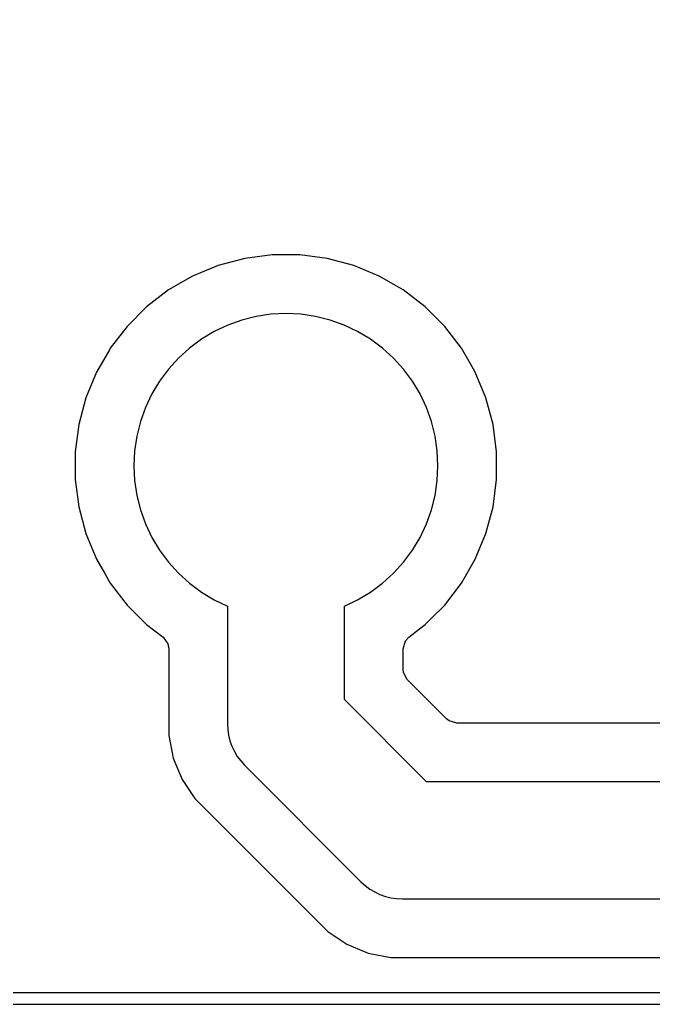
# Model space of a CAD drawing. Header units: metres. Extents: x 85.4 to 154.6, y -104.6 to -40.4.
# Drawn here: x 111.03 to 116.44, y -104.6 to -96.19 of the extents above; entities that cross this region are included whole.
import ezdxf

# ---------------------------------------------------------------- set-up
doc = ezdxf.new("R2010")
doc.units = ezdxf.units.M

msp = doc.modelspace()

# ---------------------------------------------------------------- linework, layer by layer
for points in [[(85.501, -40.6246), (85.501, -104.3754), (85.5122, -104.4268), (85.5577, -104.4794), (85.6246, -104.499), (154.3754, -104.499), (154.4268, -104.4878), (154.4794, -104.4423), (154.499, -104.3754), (154.499, -40.6246), (154.4878, -40.5732), (154.4423, -40.5206), (154.3754, -40.501), (85.6246, -40.501), (85.5732, -40.5122), (85.5206, -40.5577), (85.501, -40.6246)], [(133.8754, -102.199), (114.7659, -102.199), (114.699, -102.1794), (114.6784, -102.1628), (114.3422, -101.8266), (114.3088, -101.7654), (114.306, -101.7392), (114.306, -101.563), (114.3256, -101.4961), (114.3544, -101.4649), (114.4459, -101.3947), (114.495, -101.357), (114.495, -101.357), (114.495, -101.357), (114.495, -101.357), (114.495, -101.357), (114.495, -101.357), (114.495, -101.357), (114.4951, -101.3569), (114.5013, -101.3507), (114.55, -101.302), (114.6619, -101.1901), (114.6619, -101.1901), (114.662, -101.19), (114.662, -101.19), (114.662, -101.19), (114.662, -101.19), (114.662, -101.19), (114.662, -101.19), (114.662, -101.19), (114.8057, -101.0028), (114.8057, -101.0027), (114.8057, -101.0027), (114.8057, -101.0027), (114.8057, -101.0027), (114.8057, -101.0027), (114.8057, -101.0027), (114.8057, -101.0027), (114.9237, -100.7983), (114.9237, -100.7983), (114.9237, -100.7983), (114.9237, -100.7983), (114.9237, -100.7983), (114.9237, -100.7983), (114.9237, -100.7983), (114.9237, -100.7982), (115.0141, -100.5802), (115.0141, -100.5802), (115.0141, -100.5802), (115.0141, -100.5802), (115.0141, -100.5802), (115.0141, -100.5801), (115.0141, -100.5801), (115.0141, -100.5801), (115.0752, -100.3521), (115.0752, -100.3521), (115.0752, -100.3521), (115.0752, -100.3521), (115.0752, -100.3521), (115.0752, -100.3521), (115.0752, -100.3521), (115.0752, -100.3521), (115.106, -100.1181), (115.106, -100.1181), (115.106, -100.1181), (115.106, -100.118), (115.106, -100.118), (115.106, -100.118), (115.106, -100.118), (115.106, -100.118), (115.106, -99.882), (115.106, -99.882), (115.106, -99.882), (115.106, -99.882), (115.106, -99.882), (115.106, -99.8819), (115.106, -99.8819), (115.106, -99.8819), (115.0752, -99.6479), (115.0752, -99.6479), (115.0752, -99.6479), (115.0752, -99.6479), (115.0752, -99.6479), (115.0752, -99.6479), (115.0752, -99.6479), (115.0752, -99.6479), (115.0141, -99.4199), (115.0141, -99.4199), (115.0141, -99.4199), (115.0141, -99.4198), (115.0141, -99.4198), (115.0141, -99.4198), (115.0141, -99.4198), (115.0141, -99.4198), (114.9237, -99.2018), (114.9237, -99.2017), (114.9237, -99.2017), (114.9237, -99.2017), (114.9237, -99.2017), (114.9237, -99.2017), (114.9237, -99.2017), (114.9237, -99.2017), (114.9237, -99.2017), (114.9237, -99.2017), (114.8816, -99.1287), (114.8057, -98.9973), (114.8057, -98.9973), (114.8057, -98.9973), (114.8057, -98.9973), (114.8057, -98.9973), (114.8057, -98.9973), (114.8057, -98.9973), (114.8057, -98.9972), (114.662, -98.81), (114.662, -98.81), (114.662, -98.81), (114.662, -98.81), (114.662, -98.81), (114.662, -98.81), (114.662, -98.81), (114.662, -98.81), (114.662, -98.81), (114.662, -98.81), (114.662, -98.81), (114.662, -98.81), (114.6619, -98.8099), (114.6619, -98.8099), (114.6619, -98.8099), (114.4951, -98.6431), (114.4951, -98.6431), (114.4951, -98.6431), (114.495, -98.643), (114.495, -98.643), (114.495, -98.643), (114.495, -98.643), (114.495, -98.643), (114.495, -98.643), (114.495, -98.643), (114.495, -98.643), (114.495, -98.643), (114.495, -98.643), (114.495, -98.643), (114.495, -98.643), (114.495, -98.643), (114.3078, -98.4993), (114.3078, -98.4993), (114.3078, -98.4993), (114.3077, -98.4993), (114.3077, -98.4993), (114.3077, -98.4993), (114.3077, -98.4993), (114.3077, -98.4993), (114.3077, -98.4993), (114.3077, -98.4993), (114.3077, -98.4993), (114.3077, -98.4993), (114.3077, -98.4993), (114.3077, -98.4993), (114.2262, -98.4522), (114.1033, -98.3813), (114.1033, -98.3813), (114.1033, -98.3813), (114.1033, -98.3813), (114.1033, -98.3813), (114.1033, -98.3813), (114.1033, -98.3813), (114.1033, -98.3813), (114.1033, -98.3813), (114.1032, -98.3813), (114.1032, -98.3813), (114.1032, -98.3813), (114.1032, -98.3813), (114.1032, -98.3813), (114.1032, -98.3813), (113.8852, -98.2909), (113.8852, -98.2909), (113.8852, -98.2909), (113.8852, -98.2909), (113.8852, -98.2909), (113.8851, -98.2909), (113.8851, -98.2909), (113.8851, -98.2909), (113.6571, -98.2298), (113.6571, -98.2298), (113.6571, -98.2298), (113.6571, -98.2298), (113.6571, -98.2298), (113.6571, -98.2298), (113.6571, -98.2298), (113.6571, -98.2298), (113.4231, -98.199), (113.4231, -98.199), (113.4231, -98.199), (113.4231, -98.199), (113.423, -98.199), (113.423, -98.199), (113.423, -98.199), (113.423, -98.199), (113.423, -98.199), (113.187, -98.199), (113.187, -98.199), (113.187, -98.199), (113.187, -98.199), (113.187, -98.199), (113.1869, -98.199), (113.1869, -98.199), (113.1869, -98.199), (113.1869, -98.199), (113.1869, -98.199), (112.9529, -98.2298), (112.9529, -98.2298), (112.9529, -98.2298), (112.9529, -98.2298), (112.9529, -98.2298), (112.9529, -98.2298), (112.9529, -98.2298), (112.9529, -98.2298), (112.7249, -98.2909), (112.7249, -98.2909), (112.7249, -98.2909), (112.7248, -98.2909), (112.7248, -98.2909), (112.7248, -98.2909), (112.7248, -98.2909), (112.7248, -98.2909), (112.5068, -98.3813), (112.5068, -98.3813), (112.5068, -98.3813), (112.5068, -98.3813), (112.5068, -98.3813), (112.5068, -98.3813), (112.5067, -98.3813), (112.5067, -98.3813), (112.5067, -98.3813), (112.5067, -98.3813), (112.5067, -98.3813), (112.5067, -98.3813), (112.5067, -98.3813), (112.5067, -98.3813), (112.5067, -98.3813), (112.3023, -98.4993), (112.3023, -98.4993), (112.3023, -98.4993), (112.3023, -98.4993), (112.3023, -98.4993), (112.3023, -98.4993), (112.3023, -98.4993), (112.3022, -98.4993), (112.115, -98.643), (112.115, -98.643), (112.115, -98.643), (112.115, -98.643), (112.115, -98.643), (112.115, -98.643), (112.115, -98.643), (112.115, -98.643), (112.115, -98.643), (112.115, -98.643), (112.115, -98.643), (112.115, -98.643), (112.115, -98.643), (112.1149, -98.6431), (112.1149, -98.6431), (112.1149, -98.6431), (111.9481, -98.8099), (111.9481, -98.8099), (111.9481, -98.8099), (111.948, -98.81), (111.948, -98.81), (111.948, -98.81), (111.948, -98.81), (111.948, -98.81), (111.948, -98.81), (111.948, -98.81), (111.948, -98.81), (111.948, -98.81), (111.948, -98.81), (111.948, -98.81), (111.948, -98.81), (111.948, -98.81), (111.8043, -98.9972), (111.8043, -98.9972), (111.8043, -98.9972), (111.8043, -98.9972), (111.8043, -98.9972), (111.8043, -98.9972), (111.8043, -98.9972), (111.8043, -98.9972), (111.8043, -98.9973), (111.8043, -98.9973), (111.8043, -98.9973), (111.8043, -98.9973), (111.8043, -98.9973), (111.8043, -98.9973), (111.8043, -98.9973), (111.8043, -98.9973), (111.8043, -98.9973), (111.8043, -98.9973), (111.8043, -98.9973), (111.8043, -98.9973), (111.7966, -99.0107), (111.6863, -99.2017), (111.6863, -99.2017), (111.6863, -99.2017), (111.6863, -99.2017), (111.6863, -99.2017), (111.6863, -99.2017), (111.6863, -99.2017), (111.6863, -99.2017), (111.6863, -99.2017), (111.6863, -99.2018), (111.6863, -99.2018), (111.6863, -99.2018), (111.6863, -99.2018), (111.6863, -99.2018), (111.6863, -99.2018), (111.5959, -99.4198), (111.5959, -99.4198), (111.5959, -99.4198), (111.5959, -99.4198), (111.5959, -99.4198), (111.5959, -99.4199), (111.5959, -99.4199), (111.5959, -99.4199), (111.5348, -99.6479), (111.5348, -99.6479), (111.5348, -99.6479), (111.5348, -99.6479), (111.5348, -99.6479), (111.5348, -99.6479), (111.5348, -99.6479), (111.5348, -99.6479), (111.504, -99.8819), (111.504, -99.8819), (111.504, -99.8819), (111.504, -99.8819), (111.504, -99.8819), (111.504, -99.8819), (111.504, -99.8819), (111.504, -99.8819), (111.504, -99.882), (111.504, -99.882)], [(134.2928, -102.7002), (114.5072, -102.7002), (114.5072, -102.7002), (114.5072, -102.7002), (114.5072, -102.7002), (114.5072, -102.7002), (114.5072, -102.7002), (114.5072, -102.7002), (114.5072, -102.7002), (114.5071, -102.7002), (114.5071, -102.7002), (114.5071, -102.7002), (114.5071, -102.7002), (114.5071, -102.7002), (114.5071, -102.7002), (114.5071, -102.7002), (114.5071, -102.7002), (114.5071, -102.7002), (114.5071, -102.7002), (114.5071, -102.7002), (114.5071, -102.7002), (114.5071, -102.7002), (114.507, -102.7002), (114.507, -102.7002), (114.507, -102.7002), (114.507, -102.7002), (114.507, -102.7002), (114.507, -102.7002), (114.507, -102.7002), (114.507, -102.7002), (114.507, -102.7002), (114.507, -102.7002), (114.507, -102.7002), (114.507, -102.7002), (114.507, -102.7002), (114.507, -102.7002), (114.5069, -102.7002), (114.5069, -102.7002), (114.5069, -102.7002), (114.5069, -102.7002), (114.5069, -102.7002), (114.5069, -102.7002), (114.5069, -102.7001), (114.5069, -102.7001), (114.5069, -102.7001), (114.5069, -102.7001), (114.5069, -102.7001), (114.5069, -102.7001), (114.5069, -102.7001), (114.5069, -102.7001), (114.5069, -102.7001), (113.8049, -101.9981), (113.8049, -101.9981), (113.8049, -101.9981), (113.8049, -101.9981), (113.8049, -101.9981), (113.8049, -101.9981), (113.8049, -101.9981), (113.8049, -101.9981), (113.8049, -101.9981), (113.8048, -101.9981), (113.8048, -101.9981), (113.8048, -101.9981), (113.8048, -101.9981), (113.8048, -101.9981), (113.8048, -101.9981), (113.8048, -101.998), (113.8048, -101.998), (113.8048, -101.998), (113.8048, -101.998), (113.8048, -101.998), (113.8048, -101.998), (113.8048, -101.998), (113.8048, -101.998), (113.8048, -101.998), (113.8048, -101.998), (113.8048, -101.998), (113.8048, -101.998), (113.8048, -101.998), (113.8048, -101.998), (113.8048, -101.9979), (113.8048, -101.9979), (113.8048, -101.9979), (113.8048, -101.9979), (113.8048, -101.9979), (113.8048, -101.9979), (113.8048, -101.9979), (113.8048, -101.9979), (113.8048, -101.9979), (113.8048, -101.9979), (113.8048, -101.9979), (113.8048, -101.9979), (113.8048, -101.9979), (113.8048, -101.9978), (113.8048, -101.9978), (113.8048, -101.9978), (113.8048, -101.9978), (113.8048, -101.9978), (113.8048, -101.9978), (113.8048, -101.9978), (113.8048, -101.9978), (113.8048, -101.1997), (113.8048, -101.1997), (113.8048, -101.1997), (113.8048, -101.1997), (113.8048, -101.1997), (113.8048, -101.1997), (113.8048, -101.1997), (113.8048, -101.1997), (113.8048, -101.1997), (113.8048, -101.1997), (113.8048, -101.1997), (113.8048, -101.1997), (113.8048, -101.1996), (113.8048, -101.1996), (113.8048, -101.1996), (113.8048, -101.1996), (113.8048, -101.1996), (113.8048, -101.1996), (113.8048, -101.1996), (113.8048, -101.1996), (113.8048, -101.1996), (113.8048, -101.1996), (113.8048, -101.1996), (113.8048, -101.1996), (113.8048, -101.1996), (113.8048, -101.1996), (113.8048, -101.1995), (113.8048, -101.1995), (113.8048, -101.1995), (113.8048, -101.1995), (113.8048, -101.1995), (113.8048, -101.1995), (113.8048, -101.1995), (113.8048, -101.1995), (113.8048, -101.1995), (113.8048, -101.1995), (113.8048, -101.1995), (113.8048, -101.1995), (113.8048, -101.1995), (113.8048, -101.1995), (113.8048, -101.1995), (113.8048, -101.1994), (113.8049, -101.1994), (113.8049, -101.1994), (113.8049, -101.1994), (113.8049, -101.1994), (113.8049, -101.1994), (113.8049, -101.1994), (113.8049, -101.1994), (113.8049, -101.1994), (113.8049, -101.1994), (113.8049, -101.1994), (113.8049, -101.1994), (113.8049, -101.1994), (113.8049, -101.1994), (113.8049, -101.1994), (113.8049, -101.1994), (113.8049, -101.1993), (113.8049, -101.1993), (113.8049, -101.1993), (113.805, -101.1993), (113.805, -101.1993), (113.805, -101.1993), (113.805, -101.1993), (113.805, -101.1993), (113.805, -101.1993), (113.805, -101.1993), (113.805, -101.1993), (113.805, -101.1993), (113.805, -101.1993), (113.805, -101.1993), (113.805, -101.1993), (113.805, -101.1993), (113.805, -101.1993), (113.9176, -101.1461), (114.027, -101.0805), (114.1294, -101.0045), (114.2239, -100.9189), (114.3095, -100.8244), (114.3855, -100.722), (114.4511, -100.6126), (114.5056, -100.4973), (114.5485, -100.3772), (114.5795, -100.2535), (114.5982, -100.1274), (114.6045, -100), (114.5982, -99.8726), (114.5795, -99.7465), (114.5485, -99.6228), (114.5056, -99.5027), (114.4511, -99.3874), (114.3855, -99.278), (114.3095, -99.1756), (114.2239, -99.0811), (114.1294, -98.9955), (114.027, -98.9195), (113.9176, -98.8539), (113.8023, -98.7994), (113.6822, -98.7565), (113.5585, -98.7255), (113.4324, -98.7068), (113.305, -98.7005), (113.1776, -98.7068), (113.0515, -98.7255), (112.9278, -98.7565), (112.8077, -98.7994), (112.6924, -98.8539), (112.583, -98.9195), (112.4806, -98.9955), (112.3861, -99.0811), (112.3005, -99.1756), (112.2245, -99.278), (112.1589, -99.3874), (112.1044, -99.5027), (112.0615, -99.6228), (112.0305, -99.7465), (112.0118, -99.8726), (112.0055, -100), (112.0118, -100.1274), (112.0305, -100.2535), (112.0615, -100.3772), (112.1044, -100.4973), (112.1589, -100.6126), (112.2245, -100.722), (112.3005, -100.8244), (112.3861, -100.9189), (112.4806, -101.0045), (112.583, -101.0805), (112.6924, -101.1461), (112.805, -101.1993), (112.805, -101.1993), (112.805, -101.1993), (112.805, -101.1993), (112.805, -101.1993), (112.805, -101.1993), (112.805, -101.1993), (112.805, -101.1993), (112.805, -101.1993), (112.805, -101.1993), (112.805, -101.1993), (112.805, -101.1993), (112.805, -101.1993), (112.805, -101.1993), (112.8051, -101.1993), (112.8051, -101.1993), (112.8051, -101.1993), (112.8051, -101.1994), (112.8051, -101.1994), (112.8051, -101.1994), (112.8051, -101.1994), (112.8051, -101.1994), (112.8051, -101.1994), (112.8051, -101.1994), (112.8051, -101.1994), (112.8051, -101.1994), (112.8051, -101.1994), (112.8051, -101.1994), (112.8051, -101.1994), (112.8051, -101.1994), (112.8051, -101.1994), (112.8051, -101.1994), (112.8052, -101.1994), (112.8052, -101.1995), (112.8052, -101.1995), (112.8052, -101.1995), (112.8052, -101.1995), (112.8052, -101.1995), (112.8052, -101.1995), (112.8052, -101.1995), (112.8052, -101.1995), (112.8052, -101.1995), (112.8052, -101.1995), (112.8052, -101.1995), (112.8052, -101.1995), (112.8052, -101.1995), (112.8052, -101.1995), (112.8052, -101.1995), (112.8052, -101.1996), (112.8052, -101.1996), (112.8052, -101.1996), (112.8052, -101.1996), (112.8052, -101.1996), (112.8052, -101.1996), (112.8052, -101.1996), (112.8052, -101.1996), (112.8052, -101.1996), (112.8052, -101.1996), (112.8052, -101.1996), (112.8052, -101.1996), (112.8052, -101.1996), (112.8052, -101.1996), (112.8052, -101.1997), (112.8052, -101.1997), (112.8052, -101.1997), (112.8052, -101.1997), (112.8052, -101.1997), (112.8052, -101.1997), (112.8052, -101.1997), (112.8052, -101.1997), (112.8052, -101.1997), (112.8052, -101.1997), (112.8052, -101.1997)], [(111.504, -99.882), (111.504, -99.882), (111.504, -99.882), (111.504, -99.882), (111.504, -99.882), (111.504, -99.882), (111.504, -99.882), (111.504, -100.118), (111.504, -100.118), (111.504, -100.118), (111.504, -100.118), (111.504, -100.118), (111.504, -100.118), (111.504, -100.118), (111.504, -100.118), (111.504, -100.1181), (111.504, -100.1181), (111.504, -100.1181), (111.504, -100.1181), (111.504, -100.1181), (111.504, -100.1181), (111.504, -100.1181), (111.504, -100.1181), (111.5348, -100.3521), (111.5348, -100.3521), (111.5348, -100.3521), (111.5348, -100.3521), (111.5348, -100.3521), (111.5348, -100.3521), (111.5348, -100.3521), (111.5348, -100.3521), (111.5959, -100.5801), (111.5959, -100.5801), (111.5959, -100.5801), (111.5959, -100.5802), (111.5959, -100.5802), (111.5959, -100.5802), (111.5959, -100.5802), (111.5959, -100.5802), (111.6863, -100.7982), (111.6863, -100.7982), (111.6863, -100.7982), (111.6863, -100.7982), (111.6863, -100.7982), (111.6863, -100.7982), (111.6863, -100.7983), (111.6863, -100.7983), (111.6863, -100.7983), (111.6863, -100.7983), (111.6863, -100.7983), (111.6863, -100.7983), (111.6863, -100.7983), (111.6863, -100.7983), (111.6863, -100.7983), (111.7572, -100.9212), (111.8043, -101.0027), (111.8043, -101.0027), (111.8043, -101.0027), (111.8043, -101.0027), (111.8043, -101.0027), (111.8043, -101.0027), (111.8043, -101.0027), (111.8043, -101.0027), (111.8043, -101.0027), (111.8043, -101.0027), (111.8043, -101.0027), (111.8043, -101.0028), (111.8043, -101.0028), (111.8043, -101.0028), (111.8043, -101.0028), (111.948, -101.19), (111.948, -101.19), (111.948, -101.19), (111.948, -101.19), (111.948, -101.19), (111.948, -101.19), (111.948, -101.19), (111.948, -101.19), (111.948, -101.19), (111.948, -101.19), (111.948, -101.19), (111.948, -101.19), (111.948, -101.19), (111.9481, -101.1901), (111.9481, -101.1901), (111.9481, -101.1901), (112.1149, -101.3569), (112.1149, -101.3569), (112.1149, -101.3569), (112.115, -101.357), (112.115, -101.357), (112.115, -101.357), (112.115, -101.357), (112.115, -101.357), (112.115, -101.357), (112.115, -101.357), (112.115, -101.357), (112.115, -101.357), (112.115, -101.357), (112.115, -101.357), (112.115, -101.357), (112.115, -101.357), (112.2556, -101.4649), (112.2967, -101.5212), (112.304, -101.563), (112.304, -102.3035), (112.304, -102.3035), (112.304, -102.3036), (112.304, -102.3036), (112.304, -102.3036), (112.304, -102.3036), (112.304, -102.3036), (112.304, -102.3036), (112.304, -102.3036), (112.304, -102.3036), (112.304, -102.3036), (112.304, -102.3036), (112.304, -102.3036), (112.304, -102.3036), (112.3425, -102.4969), (112.3425, -102.4969), (112.3425, -102.4969), (112.3425, -102.4969), (112.3425, -102.4969), (112.3425, -102.497), (112.3425, -102.497), (112.3425, -102.497), (112.3425, -102.497), (112.3425, -102.497), (112.3425, -102.497), (112.3425, -102.497), (112.3425, -102.497), (112.3425, -102.497), (112.3425, -102.497), (112.3425, -102.497), (112.4179, -102.6791), (112.4179, -102.6791), (112.4179, -102.6791), (112.4179, -102.6791), (112.4179, -102.6791), (112.4179, -102.6791), (112.4179, -102.6791), (112.4179, -102.6791), (112.4179, -102.6792), (112.4179, -102.6792), (112.4179, -102.6792), (112.4179, -102.6792), (112.4179, -102.6792), (112.4179, -102.6792), (112.4179, -102.6792), (112.418, -102.6792), (112.5274, -102.8431), (112.5275, -102.8431), (112.5275, -102.8431), (112.5275, -102.8431), (112.5275, -102.8431), (112.5275, -102.8431), (112.5275, -102.8431), (112.5275, -102.8431), (112.5275, -102.8431), (112.5275, -102.8431), (112.5275, -102.8431), (112.5275, -102.8431), (112.5275, -102.8431), (112.5275, -102.8431), (112.5275, -102.8431), (112.5275, -102.8431), (112.6669, -102.9825), (112.6669, -102.9825), (112.6669, -102.9825), (112.6669, -102.9825), (112.6669, -102.9825), (112.6669, -102.9825), (112.6739, -102.9896), (112.6739, -102.9896), (112.6739, -102.9896), (112.6739, -102.9896), (112.6739, -102.9896), (112.6739, -102.9896), (112.6739, -102.9896), (113.5225, -103.8381), (113.6619, -103.9775), (113.6619, -103.9775), (113.6619, -103.9775), (113.6619, -103.9775), (113.6619, -103.9775), (113.6619, -103.9775), (113.6619, -103.9775), (113.6619, -103.9775), (113.6619, -103.9775), (113.6619, -103.9775), (113.6619, -103.9775), (113.6619, -103.9775), (113.6619, -103.9775), (113.6619, -103.9776), (113.8258, -104.087), (113.8258, -104.0871), (113.8258, -104.0871), (113.8258, -104.0871), (113.8258, -104.0871), (113.8258, -104.0871), (113.8259, -104.0871), (113.8259, -104.0871), (113.8259, -104.0871), (113.8259, -104.0871), (113.8259, -104.0871), (113.8259, -104.0871), (113.8259, -104.0871), (113.8259, -104.0871), (113.9326, -104.1313), (114.008, -104.1625), (114.008, -104.1625), (114.008, -104.1625), (114.008, -104.1625), (114.008, -104.1625), (114.008, -104.1625), (114.008, -104.1625), (114.008, -104.1625), (114.008, -104.1625), (114.008, -104.1625), (114.008, -104.1625), (114.0081, -104.1625), (114.0081, -104.1625), (114.0081, -104.1625), (114.2014, -104.201), (114.2014, -104.201), (114.2014, -104.201), (114.2014, -104.201), (114.2014, -104.201), (114.2014, -104.201), (114.2014, -104.201), (114.2014, -104.201), (114.2014, -104.201), (114.2014, -104.201), (114.2014, -104.201), (114.2015, -104.201), (134.5985, -104.201)], [(112.8052, -101.1997), (112.8052, -101.1997), (112.8052, -102.205), (112.8077, -102.254), (112.8149, -102.3025), (112.8268, -102.3501), (112.8433, -102.3962), (112.8643, -102.4406), (112.8895, -102.4826), (112.9187, -102.522), (112.9516, -102.5584), (113.9466, -103.5534), (113.983, -103.5863), (114.0224, -103.6155), (114.0644, -103.6407), (114.1088, -103.6617), (114.1549, -103.6782), (114.2025, -103.6901), (114.251, -103.6973), (114.3, -103.6998), (134.5, -103.6998)], [(85.4005, -104.6), (154.5995, -104.6)]]:
    msp.add_lwpolyline(points)

doc.saveas('drawing.dxf')
